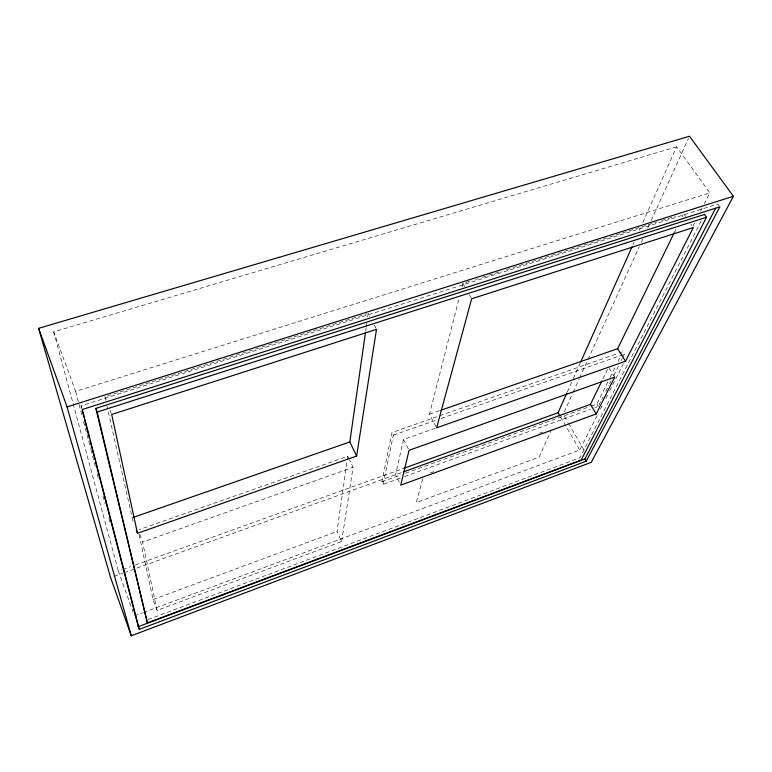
<?xml version="1.0" encoding="UTF-8"?>
<svg xmlns="http://www.w3.org/2000/svg" width="772" height="772" viewBox="0 0 772 772"><rect width="100%" height="100%" fill="white"/><g stroke="black" fill="none" stroke-linecap="round" stroke-linejoin="round"><path stroke-width="0.58" stroke-dasharray="3.86 2.9" d="M139.114 534.716L153.049 599.554L157.054 610.401L341.649 541.51L337.036 531.445L347.101 461.019M347.275 459.822L347.786 456.242L139.24 529.602M365.648 331.275L366.16 327.704M366.333 326.517L366.845 322.947M367.694 316.993L368.205 313.422L369.856 316.617M341.649 541.51L353.074 467.311L349.706 460.266M400.099 478.206L383.115 484.362L381.85 481.776L391.983 432.455L438.612 416.147M383.115 484.362L393.353 435.186L391.983 432.455M435.263 428.277L403.544 439.461L395.592 474.712L399.722 483.05M436.064 426.791L429.473 414.217L459.012 298.629M461.994 286.952L462.891 283.449L470.939 280.902M422.776 478.756L416.301 502.601L539.136 457.111L551.343 429.83M567.362 391.877L572.747 379.785M573.239 378.685L580.1 363.303M633.011 244.608L633.986 242.408M639.38 230.326L640.355 228.126M642.806 222.625L676.61 146.796L709.825 192.865L704.382 203.625M564.168 412.036L572.621 393.43M573.113 392.33L579.077 379.197M579.579 378.106L587.54 360.592M588.032 359.501L639.255 246.77M641.242 242.398L642.738 239.117M647.708 228.165L649.194 224.884M651.192 220.512L688.479 138.429M602.913 378.859L607.574 369.296M674.072 233.057L676.176 228.734M681.975 216.845L683.027 214.684M591.198 406.091L596.852 404.046L607.989 381.629M610.112 377.354L615.419 366.681M618.073 361.344L621.788 353.875M598.802 405.339L603.067 396.818M605.74 391.491L608.934 385.103M609.465 384.031L611.067 380.837M613.74 375.51L618.536 365.928M621.199 360.601L622.271 358.478M622.801 357.407L624.403 354.213L622.85 351.733L619.433 352.929M143.476 612.505L579.724 450.008L597.692 414.506M600.413 409.121L602.585 404.817M605.856 398.362L607.487 395.139M609.668 390.835L623.274 363.93M692.947 226.215L694.578 222.992M700.571 211.152L702.202 207.929M701.246 220.879L579.84 457.806L146.39 620.196M134.434 615.873L142.347 612.929M153.049 599.554L337.036 531.445M430.448 472.898L433.816 471.673M539.464 433.237L542.832 432.011M114.024 576.366L123.095 573.085M124.234 572.679L402.395 472.261M381.85 481.776L401.093 474.819M405.618 473.188L590.059 406.497M404.634 476.565L590.339 409.276M594.874 407.635L597.132 406.815M133.228 612.514L118.357 571.087L121.754 569.861M122.893 569.456L130.825 566.6M135.361 564.969L403.93 468.257M157.054 610.401L142.608 542.06L353.074 467.311M439.75 415.751L618.295 353.325M393.353 435.186L436.605 420.026M441.159 418.434L624.403 354.213M429.473 414.217L439.683 410.665M107.221 396.036L367.057 313.789M475.533 279.454L477.829 278.721M482.432 277.264L501.964 271.088M506.567 269.631L657.126 221.969M661.72 220.512L675.51 216.15M81.591 408.166L80.992 405.84L717.863 204.02L719.214 205.892M676.61 146.796L53.693 331.835L75.646 391.356L709.825 192.865M684.204 214.529L685.507 216.392M690.718 223.832L692.021 225.694M609.224 368.167L614.744 377.112M596.852 404.046L598.271 406.4M564.361 416.262L567.951 422.409M568.549 423.432L584.674 451.06M560.462 416.89L579.724 450.008M462.891 283.449L464.647 286.518M469.328 294.701L471.663 298.783M374.285 325.118L375.935 328.312M403.544 439.461L409.035 450.317M347.786 456.242L349.233 459.263M106.189 400.079L104.924 396.76L105.706 400.292M109.991 410.048L111.255 413.367M139.742 534.388L142.608 542.06M132.987 521.197L107.009 406.168M80.992 405.84L82.006 408.581M53.693 331.835L118.357 571.087M75.646 391.356L82.044 415.79M83.569 421.599L90.575 448.358M90.874 449.526L95.448 466.973M97.272 473.95L98.488 478.601M103.062 496.049L105.195 504.193M108.852 518.157L110.068 522.808"/><path stroke-width="1.16" d="M136.258 529.988L137.493 533.278L356.616 456.04L349.832 441.951L365.484 332.462M356.616 456.04L376.495 329.374L111.679 414.477L137.493 533.278M403.93 468.257L558.05 412.75L566.87 392.967M580.592 362.203L632.027 246.808M403.524 471.856L590.464 404.364L601.87 380.992M440.812 410.27L617.658 348.683L674.072 233.057M596.206 413.946L614.744 377.112L409.035 450.317L400.755 485.134L596.206 413.946L590.464 404.364M625.523 361.238L693.324 227.547L471.663 298.783L436.605 427.833L625.523 361.238L617.658 348.683M706.534 217.25L581.152 460.073L147.375 622.908L95.844 408.407L704.537 214.442L706.534 217.25L97.204 412.016L147.375 622.908M139.278 629.363L82.334 409.498L719.89 206.828L586.237 461.202L139.278 629.363L138.304 626.652L584.935 458.954L715.644 208.286M733.4 196.291L591.246 462.322L131.259 635.761L110.618 577.591L38.6 328.332L689.483 136.239L733.4 196.291L67.077 406.902L38.6 328.332M132.89 517.51L349.832 441.951M558.05 412.75L559.854 415.857M584.935 458.954L586.237 461.202M95.844 408.407L97.204 412.016M67.077 406.902L131.259 635.761M82.199 410.492L84.003 417.469M84.611 419.794L89.436 438.38M90.044 440.706L94.869 459.301M95.467 461.627L138.304 626.652"/></g></svg>
